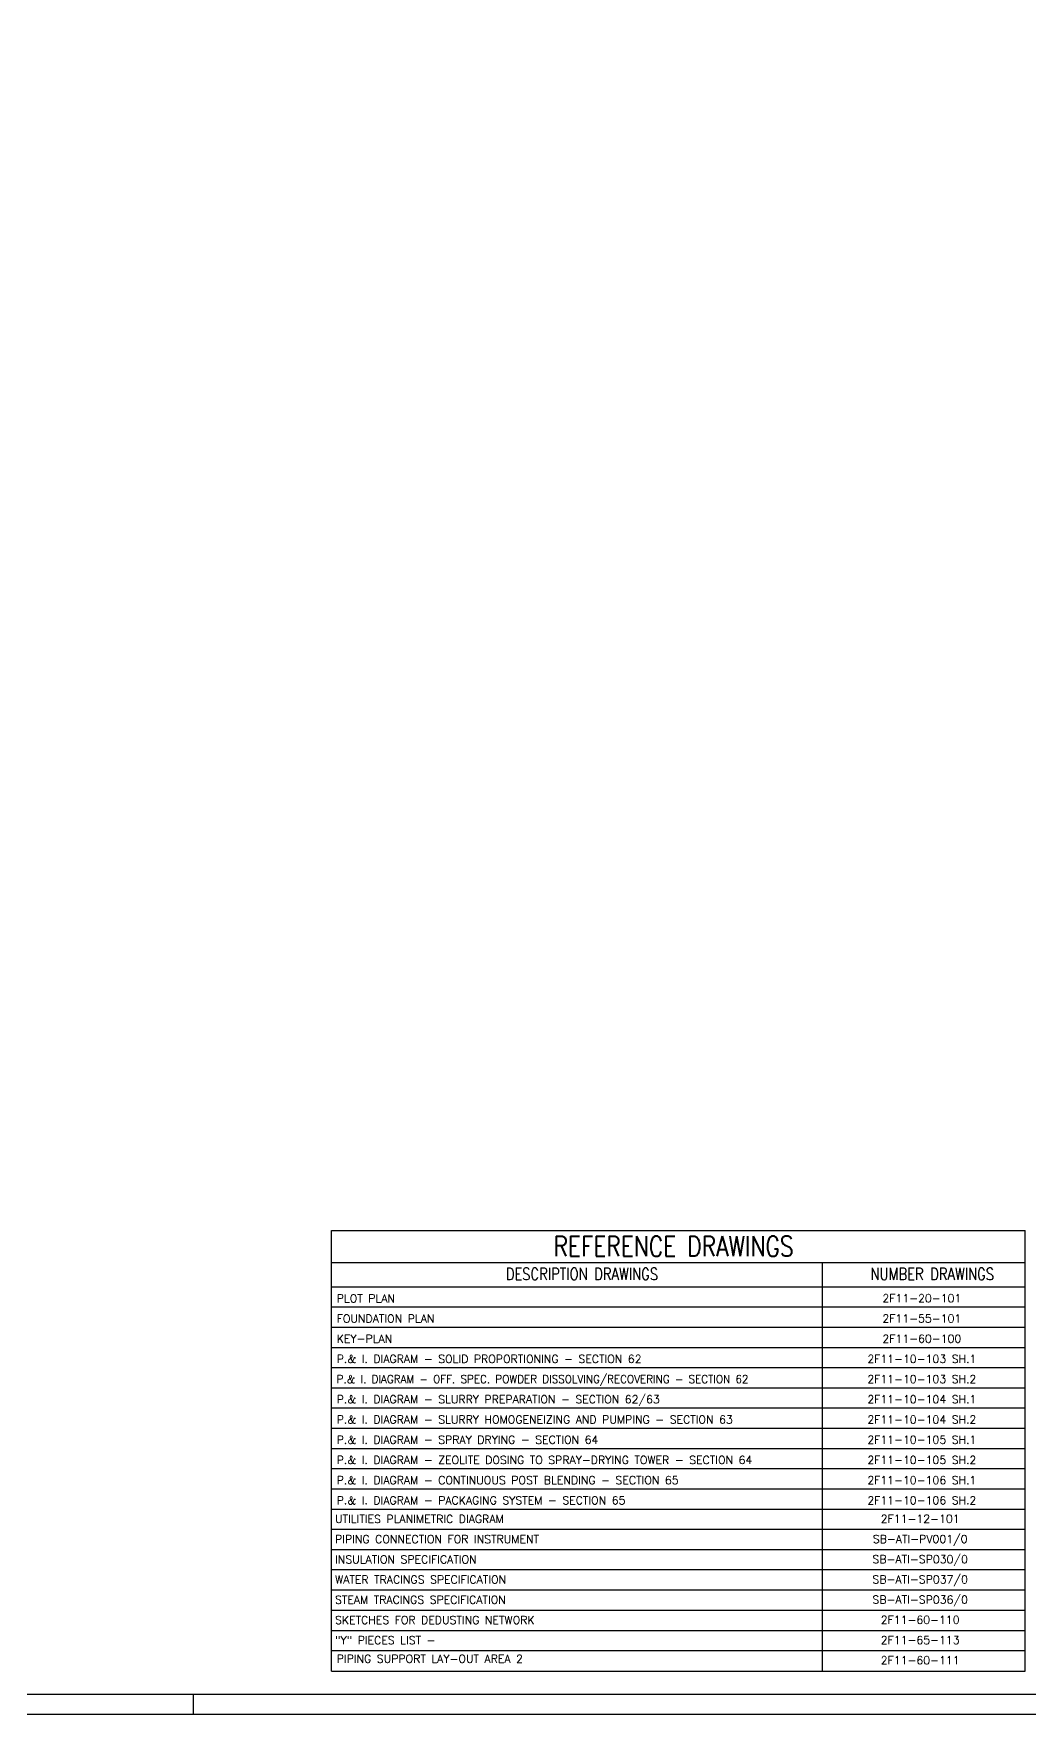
# Model space of a CAD drawing. Extents: x 0 to 39171, y 29931 to 57651.
# Drawn here: x 23993 to 32206, y 29931 to 43791 of the extents above; entities that cross this region are included whole.
import ezdxf
from ezdxf.enums import TextEntityAlignment as Align

# ---------------------------------------------------------------- set-up
doc = ezdxf.new("R2010")
doc.units = 0
doc.header["$LTSCALE"] = 333.3
doc.header["$MEASUREMENT"] = 0
for name, color, linetype in [('100', 1, 'CONTINUOUS'), ('20', 3, 'CONTINUOUS'), ('30', 2, 'CONTINUOUS'), ('40', 5, 'CONTINUOUS')]:
    doc.layers.add(name, color=color, linetype=linetype)
doc.styles.add('ROMANS', font='romans', dxfattribs={"width": 0.8})

msp = doc.modelspace()

# ---------------------------------------------------------------- linework, layer by layer
at = {"layer": '100'}
msp.add_line((25311, 29931.07), (25311, 30096.07), dxfattribs=at)
msp.add_lwpolyline([(0, 29931.07), (0, 57651.07), (39171, 57651.07), (39171, 29931.07)], close=True, dxfattribs=at)
at = {"layer": '20'}
msp.add_lwpolyline([(165, 30096.07), (165, 57486.07), (39006, 57486.07), (39006, 30096.07)], close=True, dxfattribs=at)
at = {"layer": '30'}
for p, q in [((26449.59, 30287.26), (26449.59, 33921.21)), ((26449.59, 33921.21), (32171.9, 33921.21)), ((32171.9, 30287.26), (32171.9, 33921.21)), ((32171.9, 33654.89), (26449.59, 33654.89)), ((30499.99, 30287.26), (30499.99, 33654.89)), ((32171.9, 33454.91), (26449.59, 33454.91)), ((32171.9, 30621.86), (32171.9, 33254.61)), ((26449.59, 30287.26), (32171.9, 30287.26))]:
    msp.add_line(p, q, dxfattribs=at)
at = {"layer": '40'}
for p, q in [((32171.9, 33288.26), (26449.59, 33288.26)), ((32171.9, 33121.61), (26449.59, 33121.61)), ((32171.9, 32954.96), (26449.59, 32954.96)), ((32171.9, 32788.31), (26449.59, 32788.31)), ((32171.9, 32621.66), (26449.59, 32621.66)), ((32171.9, 32455.01), (26449.59, 32455.01)), ((32171.9, 32288.36), (26449.59, 32288.36)), ((32171.9, 32121.71), (26449.59, 32121.71)), ((32171.9, 31955.06), (26449.59, 31955.06)), ((32171.9, 31788.41), (26449.59, 31788.41)), ((32171.9, 31621.76), (26449.59, 31621.76)), ((32171.9, 31455.11), (26449.59, 31455.11)), ((32171.9, 31288.46), (26449.59, 31288.46)), ((32171.9, 31121.81), (26449.59, 31121.81)), ((32171.9, 30955.16), (26449.59, 30955.16)), ((32171.9, 30788.51), (26449.59, 30788.51)), ((32171.9, 30787.21), (26449.59, 30787.21)), ((32171.9, 30620.56), (26449.59, 30620.56)), ((32171.9, 30453.91), (26449.59, 30453.91))]:
    msp.add_line(p, q, dxfattribs=at)

# ---------------------------------------------------------------- texts
at = {"layer": '100', "style": 'ROMANS', "width": 0.8}
for s, p in [('DESCRIPTION DRAWINGS', (28515.32, 33513.34)), ('NUMBER DRAWINGS', (31405.2, 33513.34))]:
    msp.add_text(s, height=99, dxfattribs=at).set_placement(p, align=Align.CENTER)
at = {"layer": '30', "style": 'ROMANS', "width": 0.8}
msp.add_text('REFERENCE DRAWINGS', height=165, dxfattribs=at).set_placement((29271.15, 33708.62), align=Align.CENTER)
at = {"layer": '40', "style": 'ROMANS'}
for s, p in [('PLOT PLAN ', (26492.88, 33327.93)), ('FOUNDATION PLAN ', (26492.88, 33161.28)), ('KEY-PLAN', (26492.88, 32996.04)), ('P.& I. DIAGRAM - SOLID PROPORTIONING - SECTION 62', (26492.88, 32829.39)), ('P.& I. DIAGRAM - SLURRY PREPARATION - SECTION 62/63', (26492.88, 32496.09)), ('P.& I. DIAGRAM - SLURRY HOMOGENEIZING AND PUMPING - SECTION 63', (26492.88, 32329.44)), ('P.& I. DIAGRAM - SPRAY DRYING - SECTION 64', (26492.88, 32162.79)), ('P.& I. DIAGRAM - ZEOLITE DOSING TO SPRAY-DRYING TOWER - SECTION 64', (26492.88, 31996.14)), ('P.& I. DIAGRAM - CONTINUOUS POST BLENDING - SECTION 65', (26492.88, 31829.49)), ('P.& I. DIAGRAM - PACKAGING SYSTEM - SECTION 65', (26492.88, 31662.84)), ('UTILITIES PLANIMETRIC DIAGRAM', (26479.14, 31509.54)), ('PIPING CONNECTION FOR INSTRUMENT', (26479.14, 31342.89)), ('INSULATION SPECIFICATION', (26479.14, 31176.24)), ('WATER TRACINGS SPECIFICATION', (26479.14, 31009.59)), ('STEAM TRACINGS SPECIFICATION', (26479.14, 30842.94)), ('SKETCHES FOR DEDUSTING NETWORK', (26479.14, 30676.29)), ('"Y" PIECES LIST - ', (26479.14, 30509.64)), ('PIPING SUPPORT LAY-OUT AREA 2', (26492.88, 30356.73))]:
    msp.add_text(s, height=66, dxfattribs=at).set_placement(p)
for s, p in [('2F11-20-101', (31319.27, 33329.34)), ('2F11-55-101', (31319.27, 33162.69)), ('2F11-60-100', (31319.27, 32996.04)), ('2F11-10-103 SH.1', (31319.27, 32829.39)), ('2F11-10-103 SH.2', (31319.27, 32662.74)), ('2F11-10-104 SH.1', (31319.27, 32496.09)), ('2F11-10-104 SH.2', (31319.27, 32329.44)), ('2F11-10-105 SH.1', (31319.27, 32162.79)), ('2F11-10-105 SH.2', (31319.27, 31996.14)), ('2F11-10-106 SH.1', (31319.27, 31829.49)), ('2F11-10-106 SH.2', (31319.27, 31662.84)), ('2F11-12-101', (31305.53, 31510.95)), ('SB-ATI-PV001/0', (31305.53, 31344.3)), ('SB-ATI-SP030/0', (31305.53, 31177.65)), ('SB-ATI-SP037/0', (31305.53, 31011)), ('SB-ATI-SP036/0', (31305.53, 30844.35)), ('2F11-60-110', (31305.53, 30677.7)), ('2F11-65-113', (31305.53, 30511.05)), ('2F11-60-111', (31305.53, 30344.4))]:
    msp.add_text(s, height=66, dxfattribs=at).set_placement(p, align=Align.CENTER)
at = {"layer": '40', "style": 'ROMANS', "width": 0.95}
msp.add_text('P.& I. DIAGRAM - OFF. SPEC. POWDER DISSOLVING/RECOVERING - SECTION 62', height=66, dxfattribs=at).set_placement((26492.88, 32662.74))

doc.saveas('drawing.dxf')
